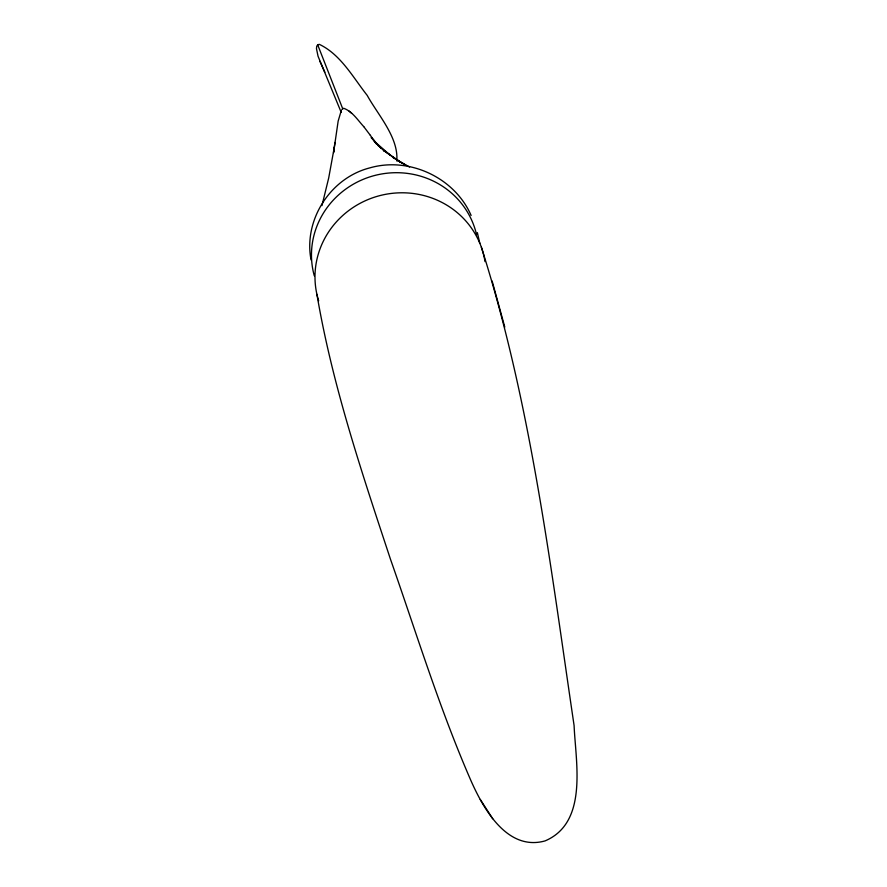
<?xml version="1.0" encoding="UTF-8"?>
<svg xmlns="http://www.w3.org/2000/svg" width="887" height="887" viewBox="0 0 887 887"><rect width="100%" height="100%" fill="white"/><g stroke="black" fill="none" stroke-linecap="round" stroke-linejoin="round"><path stroke-width="1.33" d="M334.964 142.441L333.579 152.575L338.158 121.087L341.34 110.332M334.31 147.253L328.711 177.932L321.948 205.629M396.788 160.99C398.773 137.452 377.973 115.011 367.218 95.408C353.026 77.402 340.697 54.462 319.32 44.35L317.69 44.805L316.726 46.257L316.471 48.674L318.045 56.236L341.207 112.35M342.016 109.434L343.679 108.269C352.361 111.418 357.705 120.044 363.725 126.608M409.583 167L397.698 160.558L405.78 165.093L392.453 157.099L400.048 161.756L383.517 150.391L394.892 158.44M390.269 155.181L376.121 142.984L381.543 148.395L371.143 137.618M349.123 111.152L351.607 113.27M379.082 145.878L384.781 151.367L376.121 142.984M376.066 142.829L378.649 145.546M316.914 294.329C332.281 384.869 361.708 472.183 390.446 559.154C416.447 633.196 439.464 708.502 470.886 780.505C483.504 809.099 507.353 851.442 545.062 840.909C588.536 822.449 575.563 761.9 574.1 725.61C550.35 565.063 530.825 402.421 481.375 247.262M373.76 140.235L378.439 145.79L371.708 137.795M363.714 126.575L370.345 135.334M370.345 135.312L376.121 143.738M480.266 799.464L492.717 818.756M471.119 215.452C454.721 177.644 409.217 156.4 369.691 167.92C330.396 177.977 303.287 220.043 311.071 259.98M324.864 72.224L319.863 61.236M317.69 44.805L342.637 108.569M504.781 327.092L492.141 281.057M477.372 232.627L479.8 243.293M318.666 300.837A85.684 82.402 -14.2 0 1 381.665 195.162A85.684 82.402 -14.2 0 1 485.012 261.621M314.32 275.89A83.722 80.673 -14.2 0 1 375.256 175.338A83.722 80.673 -14.2 0 1 476.618 234.933"/></g></svg>
